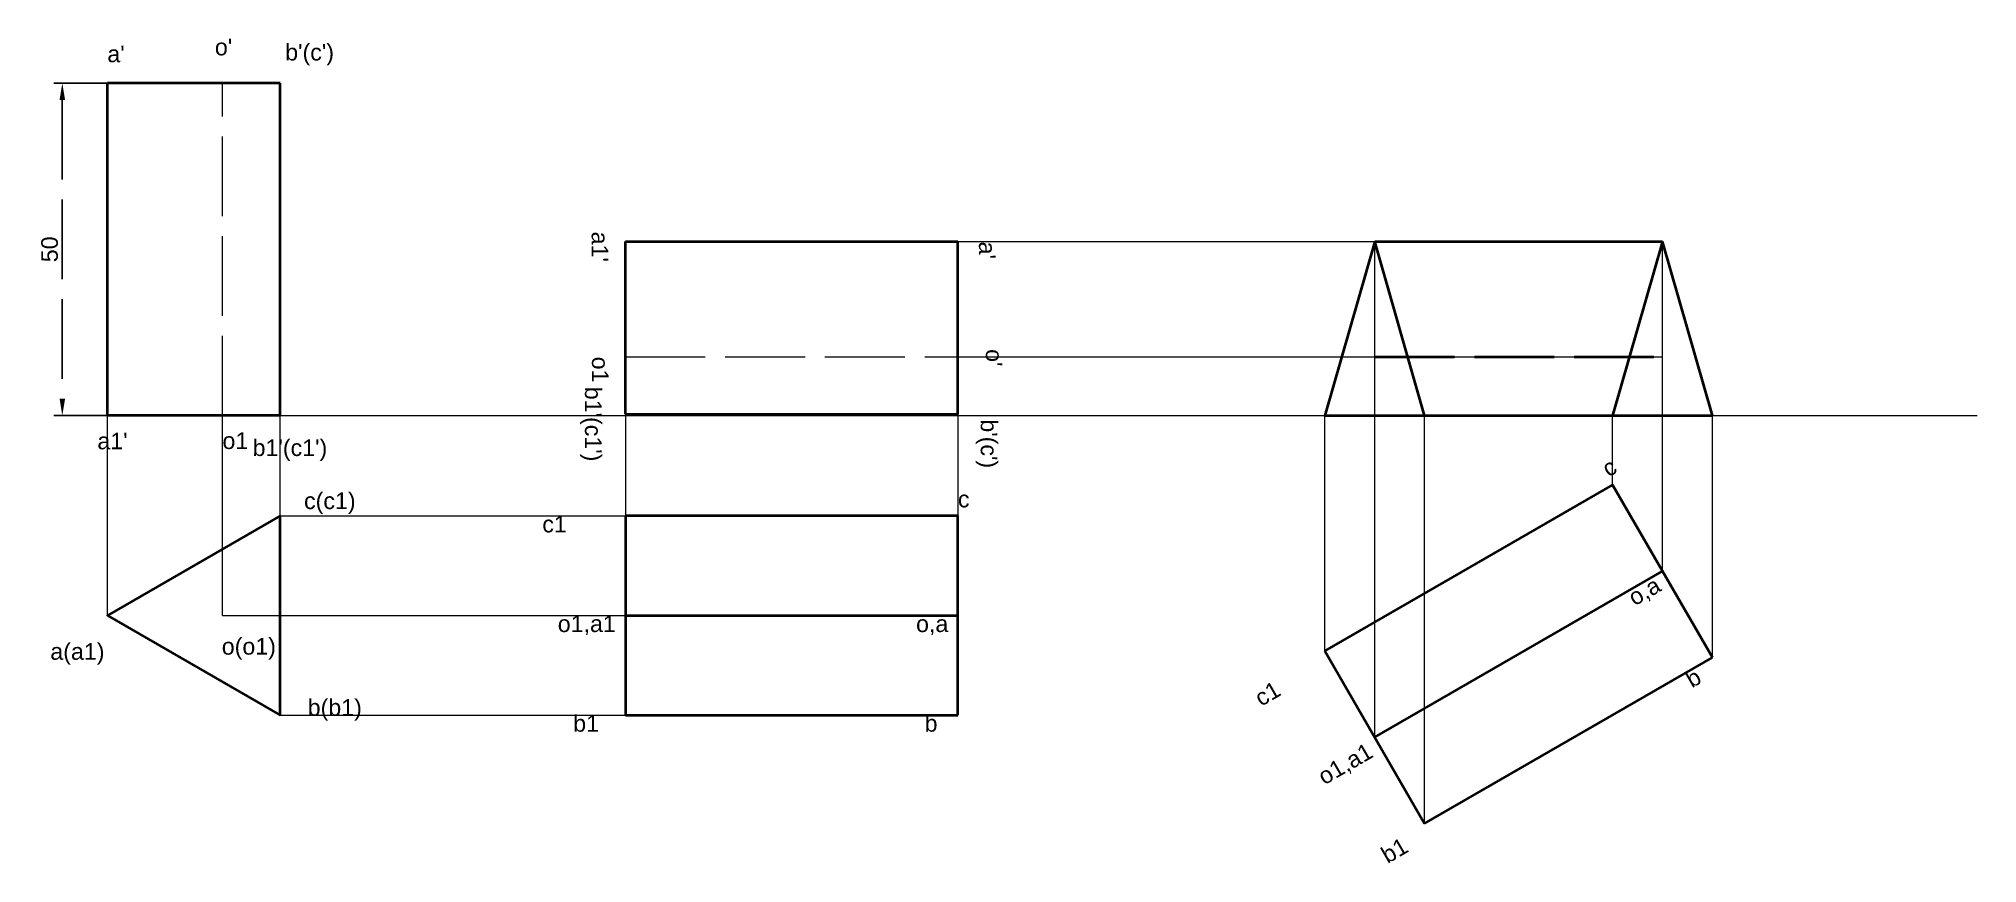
# Paper-space layout 'Layout4' of a CAD drawing. Header units: millimetres. Extents: x -6 to 285, y 17 to 141.
import ezdxf

# ---------------------------------------------------------------- set-up
doc = ezdxf.new("R2010")
doc.units = ezdxf.units.MM
doc.linetypes.add('ACAD_ISO02W100', pattern=[15, 12, -3])
doc.styles.get("Standard").update_dxf_attribs({"font": 'arial.ttf'})
doc.dimstyles.new('ISO-25', dxfattribs={"dimtxt": 2.5, "dimasz": 2.5, "dimexe": 1.25, "dimexo": 0.625, "dimtad": 1, "dimtxsty": 'Standard', "dimcen": 2.5, "dimadec": 0, "dimazin": 0, "dimtfac": 1, "dimtmove": 0, "dimatfit": 3, "dimfxl": 1, "dimarcsym": 0})

# ---------------------------------------------------------------- blocks, each defined once
blk = doc.blocks.new('*D3')
at = {"color": 0, "linetype": 'ACAD_ISO02W100', "lineweight": -2, "transparency": 16777216}
for p, q in [((20.68, 134.36), (-4.04, 134.36)), ((-2.79, 131.86), (-2.79, 86.86)), ((20.68, 84.36), (-4.04, 84.36))]:
    blk.add_line(p, q, dxfattribs=at)
at = {"color": 0, "linetype": 'ACAD_ISO02W100', "lineweight": 20, "transparency": 16777216}
for points in [[(-3.2, 131.86), (-2.37, 131.86), (-2.79, 134.36)], [(-3.2, 86.86), (-2.37, 86.86), (-2.79, 84.36)]]:
    blk.add_solid(points, dxfattribs=at)
at = {"layer": 'Defpoints', "color": 0, "linetype": 'ACAD_ISO02W100', "lineweight": 20, "transparency": 16777216}
for p in [(21.31, 134.36), (-2.79, 84.36), (21.31, 84.36)]:
    blk.add_point(p, dxfattribs=at)
at = {"color": 0, "linetype": 'ACAD_ISO02W100', "lineweight": 20, "transparency": 16777216, "insert": (-4.69, 109.36), "char_height": 2.5, "attachment_point": 5, "rotation": 90}
blk.add_mtext('50', dxfattribs=at)

psp = doc.layouts.new('Layout4')

# ---------------------------------------------------------------- linework, layer by layer
at = {"linetype": 'Continuous', "lineweight": 40}
for p, q in [((3.988, 84.356), (3.988, 134.356)), ((29.968, 134.356), (3.988, 134.356)), ((29.968, 84.356), (29.968, 134.356)), ((81.951, 110.521), (131.951, 110.521)), ((81.951, 84.54), (81.951, 110.521)), ((131.951, 84.54), (131.951, 110.521)), ((194.652, 110.521), (187.152, 84.356)), ((202.152, 84.356), (194.652, 110.521)), ((194.652, 110.521), (237.953, 110.521)), ((237.953, 110.521), (230.453, 84.356)), ((245.453, 84.356), (237.953, 110.521)), ((29.968, 84.356), (3.988, 84.356)), ((81.951, 84.54), (131.951, 84.54)), ((187.152, 84.356), (202.152, 84.356)), ((202.152, 84.356), (230.453, 84.356)), ((230.453, 84.356), (245.453, 84.356)), ((230.453, 73.915), (187.152, 48.915)), ((245.453, 47.934), (230.453, 73.915)), ((81.951, 69.247), (81.951, 39.247)), ((131.951, 69.247), (81.951, 69.247)), ((131.951, 39.247), (131.951, 69.247)), ((194.652, 35.925), (237.953, 60.925)), ((81.951, 54.247), (131.951, 54.247)), ((187.152, 48.915), (202.152, 22.934)), ((202.152, 22.934), (245.453, 47.934)), ((81.951, 39.247), (131.951, 39.247))]:
    psp.add_line(p, q, dxfattribs=at)
at = {"linetype": 'ACAD_ISO02W100', "lineweight": 20}
for p, q in [((21.308, 84.356), (21.308, 134.356)), ((81.951, 93.201), (131.951, 93.201))]:
    psp.add_line(p, q, dxfattribs=at)
at = {"linetype": 'Continuous', "lineweight": 20}
for p, q in [((131.951, 110.521), (237.953, 110.521)), ((194.652, 35.925), (194.652, 110.521)), ((237.953, 60.925), (237.953, 110.521)), ((131.951, 93.201), (237.953, 93.201)), ((-2.013, 84.356), (285.303, 84.356)), ((3.988, 54.247), (3.988, 84.356)), ((21.308, 54.247), (21.308, 84.356)), ((29.968, 69.247), (29.968, 84.356)), ((81.951, 84.54), (81.951, 39.247)), ((131.951, 84.54), (131.951, 39.247)), ((187.152, 48.915), (187.152, 84.356)), ((202.152, 22.934), (202.152, 84.356)), ((230.453, 73.915), (230.453, 84.356)), ((245.453, 47.934), (245.453, 84.356)), ((29.968, 69.247), (131.951, 69.247)), ((21.308, 54.247), (131.951, 54.247)), ((29.968, 39.247), (131.951, 39.247))]:
    psp.add_line(p, q, dxfattribs=at)
at = {"linetype": 'ACAD_ISO02W100', "lineweight": 40}
psp.add_line((194.652, 93.201), (237.953, 93.201), dxfattribs=at)
at = {"linetype": 'Continuous', "lineweight": 40}
psp.add_lwpolyline([(29.968, 39.247), (29.968, 69.247), (3.988, 54.247)], close=True, dxfattribs=at)

# ---------------------------------------------------------------- texts
at = {"linetype": 'Continuous', "lineweight": 40, "char_height": 2.5, "attachment_point": 1}
for s, width, heights, insert in [("a'", 8.25323, [0], (3.988, 140.03)), ("o'", 5.93201, [0], (20.168, 141.061)), ("b'(c')", 4.64245, [0], (30.742, 140.287)), ("a1'", 6.07407, [0], (2.487, 81.757)), ('o1', 5.7829, [0], (21.308, 81.804)), ("b1'(c1')", 9.5428, [0], (25.842, 80.747)), ('c(c1)', 6.70575, [0], (33.579, 72.757)), ('a(a1)', 12.89567, [0], (-4.592, 50.075)), ('o(o1)', 8.76906, [0], (21.199, 50.848)), ('b(b1)', 11.5725, [3.278], (34.129, 41.649))]:
    psp.add_mtext_dynamic_manual_height_columns(s, width=width, gutter_width=12.5, heights=heights, dxfattribs=dict(at, insert=insert))
at = {"linetype": 'Continuous', "lineweight": 40, "char_height": 2.5, "attachment_point": 1, "rotation": 270}
for s, width, insert in [("a1'", 6.07407, (79.353, 112.021)), ("a'", 8.25323, (137.625, 110.521)), ("o'", 5.93201, (138.656, 94.341)), ('o1', 5.7829, (79.4, 93.201)), ("b1'(c1')", 9.5428, (78.342, 88.667)), ("b'(c')", 4.64245, (137.883, 83.767))]:
    psp.add_mtext_dynamic_manual_height_columns(s, width=width, gutter_width=12.5, heights=[0], dxfattribs=dict(at, insert=insert))
at = {"linetype": 'Continuous', "lineweight": 20, "char_height": 2.5, "attachment_point": 1, "rotation": 30}
for s, width, insert in [('c', 7.63053, (228.569, 77.178)), ('o,a', 15.73272, (232.5, 57.776)), ('c1', 12.52191, (176.308, 42.654)), ('b', 11.86402, (241.117, 45.431)), ('o1,a1', 10.20069, (185.818, 30.824)), ('b1', 12.63776, (195.328, 18.995))]:
    psp.add_mtext_dynamic_manual_height_columns(s, width=width, gutter_width=12.5, heights=[0], dxfattribs=dict(at, insert=insert))
at = {"linetype": 'Continuous', "lineweight": 20, "char_height": 2.5, "attachment_point": 1}
for s, width, insert in [('c', 7.63053, (131.951, 73.015)), ('c1', 12.52191, (69.429, 69.247)), ('o1,a1', 10.20069, (71.75, 54.247)), ('o,a', 15.73272, (125.654, 54.247)), ('b1', 12.63776, (74.071, 39.247)), ('b', 11.86402, (126.944, 39.247))]:
    psp.add_mtext_dynamic_manual_height_columns(s, width=width, gutter_width=12.5, heights=[0], dxfattribs=dict(at, insert=insert))

# ---------------------------------------------------------------- dimensions: what is measured, and where the dimension line sits
at = {"linetype": 'ACAD_ISO02W100', "lineweight": 20}
dim = psp.add_linear_dim(base=(-2.787, 84.356), p1=(21.308, 134.356), p2=(21.308, 84.356), angle=90, dimstyle='ISO-25', dxfattribs=at)
dim.commit()
dim.dimension.update_dxf_attribs({"geometry": '*D3', "text_midpoint": (-4.688, 109.356)})

doc.saveas('drawing.dxf')
